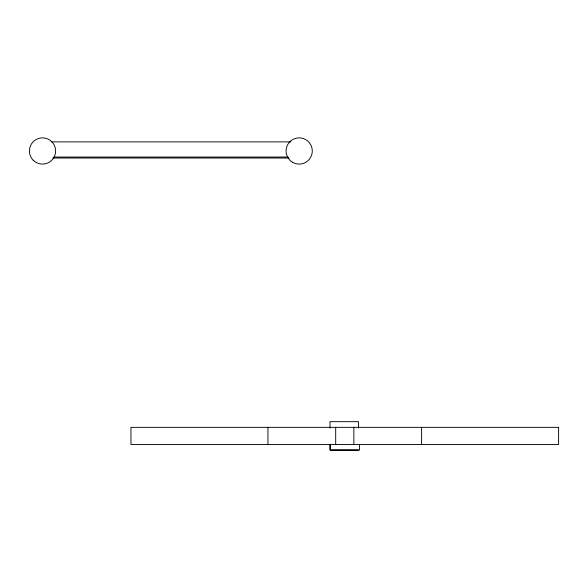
<?xml version="1.0" encoding="UTF-8"?>
<svg xmlns="http://www.w3.org/2000/svg" width="588" height="588" viewBox="0 0 588 588"><rect width="100%" height="100%" fill="white"/><g stroke="black" fill="none" stroke-linecap="round" stroke-linejoin="round"><path stroke-width="0.88" d="M51.266 141.884L290.92 141.884M54.023 157.04L288.164 157.04M52.891 158.025L289.112 158.025M358.482 450.143L330.015 450.143L330.015 444.631M421.611 427.351L421.611 444.469M359.562 444.469L359.562 449.974L330.184 449.974L330.184 444.469M358.482 428.108L358.482 421.677L330.015 421.677L330.015 428.108M353.858 427.351L353.858 444.469M335.689 427.351L335.689 444.469M267.944 427.351L267.944 444.469M558.6 427.351L130.955 427.351L130.955 444.469L558.6 444.469L558.6 427.351M33.244 160.252A13.12 13.12 0 0 0 55.191 154.372A13.12 13.12 0 0 0 39.124 138.305A13.12 13.12 0 0 0 33.244 160.252M292.626 162.339A13.12 13.12 0 0 0 312.301 150.976A13.12 13.12 0 0 0 292.626 139.613A13.12 13.12 0 0 0 292.626 162.339"/></g></svg>
